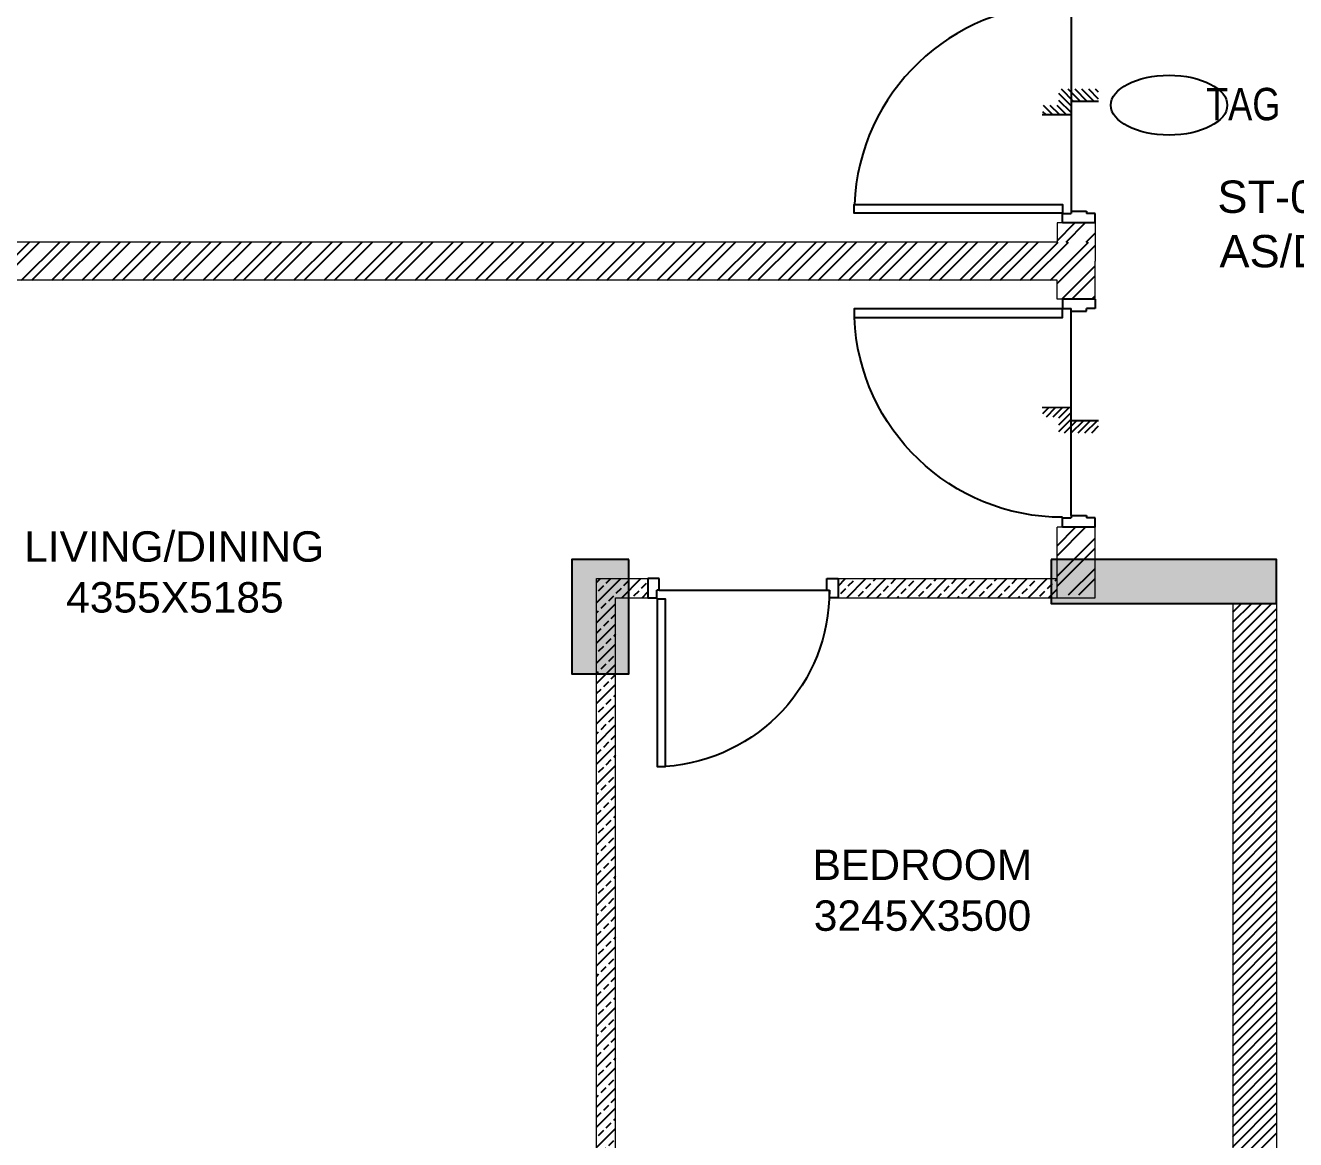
# Model space of a CAD drawing. Header units: millimetres. Extents: x 1255966 to 1543449, y 318653 to 465396.
# Drawn here: x 1413337 to 1420016, y 411570 to 417428 of the extents above; entities that cross this region are included whole.
import ezdxf
from ezdxf.enums import TextEntityAlignment as Align

# ---------------------------------------------------------------- set-up
doc = ezdxf.new("R2010")
doc.units = ezdxf.units.MM
doc.header["$LTSCALE"] = 500
doc.header["$MEASUREMENT"] = 0
doc.layers.get('Defpoints').update_dxf_attribs({"lineweight": 0})
for name, color, linetype in [('AHC-A-FURNITURE', 2, 'Continuous'), ('DOOR', 8, 'Continuous'), ('Drop', 143, 'Continuous'), ('TEXT -RM MM', 181, 'Continuous'), ('TEXT-RM NAME', 6, 'Continuous'), ('TOWER AREA COLUMN.', 6, 'Continuous')]:
    doc.layers.add(name, color=color, linetype=linetype)
doc.layers.add('TOWER COL HATCH', color=253, linetype='Continuous', lineweight=20)
doc.layers.add('Wall', color=2, linetype='Continuous', lineweight=15)
doc.styles.add('simplex', font='simplex.shx')
doc.styles.get("Standard").update_dxf_attribs({"font": 'arial.ttf'})
pattern_1 = [(45, (1157523.66, 723982.81), (-79.549513, 79.549513), []), (45, (1157576.69, 723982.81), (-79.549513, 79.549513), [])]

# ---------------------------------------------------------------- blocks, each defined once
blk = doc.blocks.new('A$C26E901EB')
at = {"layer": 'Drop'}
h = blk.add_hatch(dxfattribs=at)
h.set_pattern_fill('ANSI31', color=256, scale=8, angle=720, style=0)
h.set_pattern_definition([(315, (5609.332, 22815.355), (17.960512, 17.960512), [])])
h.paths.add_polyline_path([(84.3, 208.6), (84.3, 258.9), (132.9, 258.9), (132.9, 144.1), (63.4, 143.9), (0, 143.9), (0, 208.6)])
h.paths.add_polyline_path([(63.4, 143.9), (63.4, 0), (0, 0), (0, 143.9)])
h.paths.add_polyline_path([(132.9, 293), (132.9, 258.9), (84.3, 258.9), (84.3, 293)])
at = {"layer": 'Drop', "const_width": 10, "elevation": -0.5}
blk.add_lwpolyline([(132.9, 297.7), (132.9, 144.1), (63.4, 144.1), (63.4, 0)], dxfattribs=at)
blk = doc.blocks.new('DOOR 1050')
at = {"layer": 'DOOR', "ltscale": 100}
for p, q in [((0, 1022), (-154.3, 1022)), ((-154.3, 1022), (-154.3, 977.8)), ((0, 1022), (0, 977.8)), ((-154.3, 977.8), (-113.1, 977.8)), ((-113.1, 965.4), (-113.1, 977.8)), ((-113.1, 965.4), (-41.1, 965.4)), ((-113.1, 965.4), (-113.1, -1.4)), ((-41.1, 965.4), (-41.1, 977.8)), ((0, 977.8), (-41.1, 977.8)), ((-154.3, -58), (-154.3, -13.8)), ((-154.3, -13.8), (-113.1, -13.8)), ((0, -58), (-154.3, -58)), ((-113.1, -1.4), (-41.1, -1.4)), ((-113.1, -1.4), (-113.1, -13.8)), ((-41.1, -1.4), (-41.1, -13.8)), ((0, -13.8), (-41.1, -13.8)), ((0, -58), (0, -13.8))]:
    blk.add_line(p, q, dxfattribs=at)
blk.add_lwpolyline([(-153.9, -11.3), (-1139.7, -11.3), (-1139.7, 29.9), (-153.9, 29.9)], close=True, dxfattribs=at)
at = {"layer": 'DOOR', "linetype": 'Continuous'}
blk.add_arc((-153.9, -11.3), 985.8, 90, 177.60806, dxfattribs=at)
at = {"layer": 'TEXT -RM MM', "linetype": 'Continuous', "xscale": -0.9000000000003879, "yscale": 0.9000000000003879, "zscale": 0.9000000000003879, "rotation": 90}
blk.add_blockref('A$C26E901EB', (16.6, 574.6, 0.4), dxfattribs=at)
at = {"layer": 'Defpoints', "ltscale": 100, "style": 'simplex', "width": 0.8}
blk.add_attdef('D1050', (-414.4, 165), '', height=102.9, rotation=180, dxfattribs=at)
blk = doc.blocks.new('DOOR 900')
at = {"layer": 'DOOR', "ltscale": 100}
for p, q in [((0, 15), (93, 15)), ((0, -40), (0, 15)), ((93, 15), (93, -28)), ((55.8, -40), (0, -40)), ((93, -28), (55.8, -28)), ((55.8, -40), (55.8, -28)), ((55.8, -40), (55.8, -860)), ((55.8, -860), (0, -860)), ((0, -860), (0, -915)), ((55.8, -860), (55.8, -872)), ((0, -915), (93, -915)), ((93, -872), (55.8, -872)), ((93, -915), (93, -872))]:
    blk.add_line(p, q, dxfattribs=at)
blk.add_lwpolyline([(99.6, -30.4), (918.5, -30.4), (918.5, -70.4), (99.6, -70.4)], close=True, dxfattribs=at)
blk.add_arc((60.5, -12), 860, 269.68451, 356.10376, dxfattribs=at)

msp = doc.modelspace()

# ---------------------------------------------------------------- hatches: boundary and pattern name
at = {"layer": 'AHC-A-FURNITURE', "ltscale": 50, "true_color": 0x5b5b5b}
h = msp.add_hatch(dxfattribs=at)
h.set_pattern_fill('ANSI32', color=251, scale=300)
h.set_pattern_definition([(45, (1157523.66, 446367.32), (-79.549513, 79.549513), []), (45, (1157576.69, 446367.32), (-79.549513, 79.549513), [])])
h.paths.add_polyline_path([(1418761.3, 416388.9), (1418961.3, 416388.9), (1418961.3, 416288.9), (1418761.3, 416288.9)])
h = msp.add_hatch(dxfattribs=at)
h.set_pattern_fill('ANSI32', color=251, scale=300)
h.set_pattern_definition(pattern_1)
h.paths.add_polyline_path([(1418761.3, 416088.9), (1418961.3, 416088.9), (1418961.3, 415988.9), (1418789.9, 415988.9), (1418761.3, 415988.9)])
h = msp.add_hatch(dxfattribs=at)
h.set_pattern_fill('ANSI32', color=251, scale=300)
h.set_pattern_definition(pattern_1)
h.paths.add_polyline_path([(1418761.3, 414788.9), (1418961.3, 414788.9), (1418961.3, 414433.9), (1418761.3, 414433.9)])
h = msp.add_hatch(dxfattribs=at)
h.set_pattern_fill('ANSI33', color=251, scale=300)
h.set_pattern_definition([(45, (1157523.66, 723982.806), (-53.033009, 53.033009), []), (45, (1157576.69, 723982.806), (-53.033009, 53.033009), [37.5, -18.75])])
h.paths.add_polyline_path([(1416340.6, 414518.9), (1416610.6, 414518.9), (1416610.6, 414418.9), (1416440.6, 414418.9), (1416440.6, 410858.9), (1416340.6, 410858.9)])
h = msp.add_hatch(dxfattribs=at)
h.set_pattern_fill('ANSI33', color=251, scale=300)
h.set_pattern_definition([(45, (1157523.66, 723967.806), (-53.033009, 53.033009), []), (45, (1157576.69, 723967.806), (-53.033009, 53.033009), [37.5, -18.75])])
h.paths.add_polyline_path([(1417610.6, 414518.9), (1418761.3, 414518.9), (1418761.3, 414418.9), (1417610.6, 414418.9)])
at = {"layer": 'TOWER COL HATCH'}
h = msp.add_hatch(color=253, dxfattribs=at)
h.dxf.hatch_style = 1
h.paths.add_polyline_path([(1416510.6, 414618.9), (1416210.6, 414618.9), (1416210.6, 414018.9), (1416510.6, 414018.9)])
h = msp.add_hatch(color=253, dxfattribs=at)
h.dxf.hatch_style = 1
h.paths.add_polyline_path([(1418731.3, 414618.9), (1418731.3, 414388.9), (1419915.6, 414388.9), (1419915.6, 414618.9)])

# ---------------------------------------------------------------- linework, layer by layer
at = {"linetype": 'Continuous'}
msp.add_ellipse((1419350.2, 417008.4), major_axis=(-306.3, 0), ratio=0.512885, dxfattribs=at)
at = {"layer": 'AHC-A-FURNITURE', "color": 251, "linetype": 'Continuous', "ltscale": 50, "true_color": 0x5b5b5b}
for p, q in [((1413158.5, 416088.9), (1413358.5, 416288.9)), ((1413211.5, 416088.9), (1413411.5, 416288.9)), ((1413317.6, 416088.9), (1413517.6, 416288.9)), ((1413370.6, 416088.9), (1413570.6, 416288.9)), ((1413476.7, 416088.9), (1413676.7, 416288.9)), ((1413529.7, 416088.9), (1413729.7, 416288.9)), ((1413635.8, 416088.9), (1413835.8, 416288.9)), ((1413688.8, 416088.9), (1413888.8, 416288.9)), ((1413794.9, 416088.9), (1413994.9, 416288.9)), ((1413847.9, 416088.9), (1414047.9, 416288.9)), ((1413954, 416088.9), (1414154, 416288.9)), ((1414007, 416088.9), (1414207, 416288.9)), ((1414113.1, 416088.9), (1414313.1, 416288.9)), ((1414166.1, 416088.9), (1414366.1, 416288.9)), ((1414272.2, 416088.9), (1414472.2, 416288.9)), ((1414325.2, 416088.9), (1414525.2, 416288.9)), ((1414431.3, 416088.9), (1414631.3, 416288.9)), ((1414484.3, 416088.9), (1414684.3, 416288.9)), ((1414590.4, 416088.9), (1414790.4, 416288.9)), ((1414643.4, 416088.9), (1414843.4, 416288.9)), ((1414749.5, 416088.9), (1414949.5, 416288.9)), ((1414802.5, 416088.9), (1415002.5, 416288.9)), ((1414908.6, 416088.9), (1415108.6, 416288.9)), ((1414961.6, 416088.9), (1415161.6, 416288.9)), ((1415067.7, 416088.9), (1415267.7, 416288.9)), ((1415120.7, 416088.9), (1415320.7, 416288.9)), ((1415226.8, 416088.9), (1415426.8, 416288.9)), ((1415279.8, 416088.9), (1415479.8, 416288.9)), ((1415385.9, 416088.9), (1415585.9, 416288.9)), ((1415438.9, 416088.9), (1415638.9, 416288.9)), ((1415545, 416088.9), (1415745, 416288.9)), ((1415598, 416088.9), (1415798, 416288.9)), ((1415704.1, 416088.9), (1415904.1, 416288.9)), ((1415757.1, 416088.9), (1415957.1, 416288.9)), ((1415863.2, 416088.9), (1416063.2, 416288.9)), ((1415916.2, 416088.9), (1416116.2, 416288.9)), ((1416022.3, 416088.9), (1416222.3, 416288.9)), ((1416075.3, 416088.9), (1416275.3, 416288.9)), ((1416181.4, 416088.9), (1416381.4, 416288.9)), ((1416234.4, 416088.9), (1416434.4, 416288.9)), ((1416340.5, 416088.9), (1416540.5, 416288.9)), ((1416393.5, 416088.9), (1416593.5, 416288.9)), ((1416499.6, 416088.9), (1416699.6, 416288.9)), ((1416552.6, 416088.9), (1416752.6, 416288.9)), ((1416658.7, 416088.9), (1416858.7, 416288.9)), ((1416711.7, 416088.9), (1416911.7, 416288.9)), ((1416817.8, 416088.9), (1417017.8, 416288.9)), ((1416870.8, 416088.9), (1417070.8, 416288.9)), ((1416976.9, 416088.9), (1417176.9, 416288.9)), ((1417029.9, 416088.9), (1417229.9, 416288.9)), ((1417136, 416088.9), (1417336, 416288.9)), ((1417189, 416088.9), (1417389, 416288.9)), ((1417295.1, 416088.9), (1417495.1, 416288.9)), ((1417348.1, 416088.9), (1417548.1, 416288.9)), ((1417454.1, 416088.9), (1417654.1, 416288.9)), ((1417507.2, 416088.9), (1417707.2, 416288.9)), ((1417613.2, 416088.9), (1417813.2, 416288.9)), ((1417666.3, 416088.9), (1417866.3, 416288.9)), ((1417772.3, 416088.9), (1417972.3, 416288.9)), ((1417825.4, 416088.9), (1418025.4, 416288.9)), ((1417931.4, 416088.9), (1418131.4, 416288.9)), ((1417984.5, 416088.9), (1418184.5, 416288.9)), ((1418090.5, 416088.9), (1418290.5, 416288.9)), ((1418143.6, 416088.9), (1418343.6, 416288.9)), ((1418249.6, 416088.9), (1418449.6, 416288.9)), ((1418302.7, 416088.9), (1418502.7, 416288.9)), ((1418408.7, 416088.9), (1418608.7, 416288.9)), ((1418461.8, 416088.9), (1418661.8, 416288.9)), ((1418567.8, 416088.9), (1418767.8, 416288.9)), ((1418620.9, 416088.9), (1418820.9, 416288.9)), ((1418726.9, 416088.9), (1418926.9, 416288.9)), ((1418780, 416088.9), (1418961.3, 416270.2)), ((1418886, 416088.9), (1418961.3, 416164.2)), ((1418939.1, 416088.9), (1418961.3, 416111.1))]:
    msp.add_line(p, q, dxfattribs=at)
at = {"layer": 'AHC-A-FURNITURE', "color": 1, "linetype": 'Continuous', "ltscale": 50, "true_color": 0xff0000}
for p, q in [((1419685.6, 414342.9), (1419731.6, 414388.9)), ((1419685.6, 414289.8), (1419784.7, 414388.9)), ((1419685.6, 414236.8), (1419837.7, 414388.9)), ((1419685.6, 414183.8), (1419890.7, 414388.9)), ((1419685.6, 414130.7), (1419915.6, 414360.7)), ((1419685.6, 414077.7), (1419915.6, 414307.7)), ((1419685.6, 414024.7), (1419915.6, 414254.7)), ((1419685.6, 413971.6), (1419915.6, 414201.6)), ((1419685.6, 413918.6), (1419915.6, 414148.6)), ((1419685.6, 413865.6), (1419915.6, 414095.6)), ((1419685.6, 413812.6), (1419915.6, 414042.6)), ((1419685.6, 413759.5), (1419915.6, 413989.5)), ((1419685.6, 413706.5), (1419915.6, 413936.5)), ((1419685.6, 413653.5), (1419915.6, 413883.5)), ((1419685.6, 413600.4), (1419915.6, 413830.4)), ((1419685.6, 413547.4), (1419915.6, 413777.4)), ((1419685.6, 413494.4), (1419915.6, 413724.4)), ((1419685.6, 413441.3), (1419915.6, 413671.3)), ((1419685.6, 413388.3), (1419915.6, 413618.3)), ((1419685.6, 413335.3), (1419915.6, 413565.3)), ((1419685.6, 413282.2), (1419915.6, 413512.2)), ((1419685.6, 413229.2), (1419915.6, 413459.2)), ((1419685.6, 413176.2), (1419915.6, 413406.2)), ((1419685.6, 413123.1), (1419915.6, 413353.1)), ((1419685.6, 413070.1), (1419915.6, 413300.1)), ((1419685.6, 413017.1), (1419915.6, 413247.1)), ((1419685.6, 412964), (1419915.6, 413194)), ((1419685.6, 412911), (1419915.6, 413141)), ((1419685.6, 412858), (1419915.6, 413088)), ((1419685.6, 412804.9), (1419915.6, 413034.9)), ((1419685.6, 412751.9), (1419915.6, 412981.9)), ((1419685.6, 412698.9), (1419915.6, 412928.9)), ((1419685.6, 412645.8), (1419915.6, 412875.8)), ((1419685.6, 412592.8), (1419915.6, 412822.8)), ((1419685.6, 412539.8), (1419915.6, 412769.8)), ((1419685.6, 412486.7), (1419915.6, 412716.7)), ((1419685.6, 412433.7), (1419915.6, 412663.7)), ((1419685.6, 412380.7), (1419915.6, 412610.7)), ((1419685.6, 412327.6), (1419915.6, 412557.6)), ((1419685.6, 412274.6), (1419915.6, 412504.6)), ((1419685.6, 412221.6), (1419915.6, 412451.6)), ((1419685.6, 412168.5), (1419915.6, 412398.5)), ((1419685.6, 412115.5), (1419915.6, 412345.5)), ((1419685.6, 412062.5), (1419915.6, 412292.5)), ((1419685.6, 412009.4), (1419915.6, 412239.4)), ((1419685.6, 411956.4), (1419915.6, 412186.4)), ((1419685.6, 411903.4), (1419915.6, 412133.4)), ((1419685.6, 411850.3), (1419915.6, 412080.3)), ((1419685.6, 411797.3), (1419915.6, 412027.3)), ((1419685.6, 411744.3), (1419915.6, 411974.3)), ((1419685.6, 411691.2), (1419915.6, 411921.2)), ((1419685.6, 411638.2), (1419915.6, 411868.2)), ((1419685.6, 411585.2), (1419915.6, 411815.2)), ((1419685.6, 411532.1), (1419915.6, 411762.1)), ((1419685.6, 411479.1), (1419915.6, 411709.1)), ((1419685.6, 411426.1), (1419915.6, 411656.1)), ((1419685.6, 411373), (1419915.6, 411603))]:
    msp.add_line(p, q, dxfattribs=at)
at = {"layer": 'TOWER AREA COLUMN.'}
for points in [[(1416510.6, 414618.9), (1416210.6, 414618.9), (1416210.6, 414018.9), (1416510.6, 414018.9)], [(1418731.3, 414618.9), (1418731.3, 414388.9), (1419915.6, 414388.9), (1419915.6, 414618.9)]]:
    msp.add_lwpolyline(points, close=True, dxfattribs=at)
at = {"layer": 'Wall'}
for p, q in [((1418961.3, 416388.9), (1418761.3, 416388.9)), ((1418761.3, 416388.9), (1418761.3, 416288.9)), ((1418961.3, 416388.9), (1418961.3, 416188.9)), ((1418761.3, 416288.9), (1410115.6, 416288.9)), ((1418961.3, 415988.9), (1418961.3, 416188.9)), ((1418761.3, 416088.9), (1410115.6, 416088.9)), ((1418761.3, 415988.9), (1418761.3, 416088.9)), ((1418961.3, 415988.9), (1418761.3, 415988.9)), ((1418761.3, 414418.9), (1418761.3, 414788.9)), ((1418961.3, 414788.9), (1418761.3, 414788.9)), ((1418961.3, 414418.9), (1418961.3, 414788.9)), ((1416340.6, 414518.9), (1416610.6, 414518.9)), ((1416340.6, 410858.9), (1416340.6, 414518.9)), ((1416610.6, 414518.9), (1416610.6, 414418.9)), ((1417610.6, 414518.9), (1418761.3, 414518.9)), ((1417610.6, 414418.9), (1417610.6, 414518.9)), ((1416440.6, 414418.9), (1416610.6, 414418.9)), ((1416440.6, 410658.9), (1416440.6, 414418.9)), ((1417610.6, 414418.9), (1418961.3, 414418.9))]:
    msp.add_line(p, q, dxfattribs=at)
at = {"layer": 'Wall', "linetype": 'Continuous'}
for p, q in [((1419685.6, 414388.9), (1419685.6, 406583.7)), ((1419915.6, 414388.9), (1419915.6, 406813.7))]:
    msp.add_line(p, q, dxfattribs=at)

# ---------------------------------------------------------------- block references
at = {"layer": 'DOOR', "extrusion": (0, 0, -1), "xscale": -1.111111111110629, "yscale": 1.111111111110629, "zscale": -1.111111111110629}
msp.add_blockref('DOOR 1050', (-1418961.3, 416453.3), dxfattribs=at)
at = {"layer": 'DOOR', "extrusion": (0, 0, -1)}
for name, p, xscale, yscale, zscale, rotation in [('DOOR 1050', (-1418961.3, 415924.4), 1.111111111110629, 1.111111111110629, -1.111111111110629, 180), ('DOOR 900', (-1416626.8, 414518.9), 1.075268817204322, 1.075268817204322, -1.075268817204322, 270)]:
    msp.add_blockref(name, p, dxfattribs=dict(at, xscale=xscale, yscale=yscale, zscale=zscale, rotation=rotation))

# ---------------------------------------------------------------- texts
at = {"width": 0.8}
msp.add_attdef('TAG', text='', height=170.1, dxfattribs=at).set_placement((1419740.5, 417014.2), align=Align.MIDDLE_CENTER)
at = {"layer": 'TEXT-RM NAME'}
for s, p in [('ST-03', (1419604.5, 416442.1)), ('AS/DETAIL', (1419615.2, 416155.9))]:
    msp.add_text(s, height=170, rotation=360, dxfattribs=at).set_placement(p)
for s, p in [('LIVING/DINING', (1413330.6, 414608)), ('4355X5185', (1413551.7, 414340.7)), ('BEDROOM', (1417476.3, 412934.6)), ('3245X3500', (1417482.4, 412667.3))]:
    msp.add_text(s, height=160, dxfattribs=at).set_placement(p)

doc.saveas('drawing.dxf')
